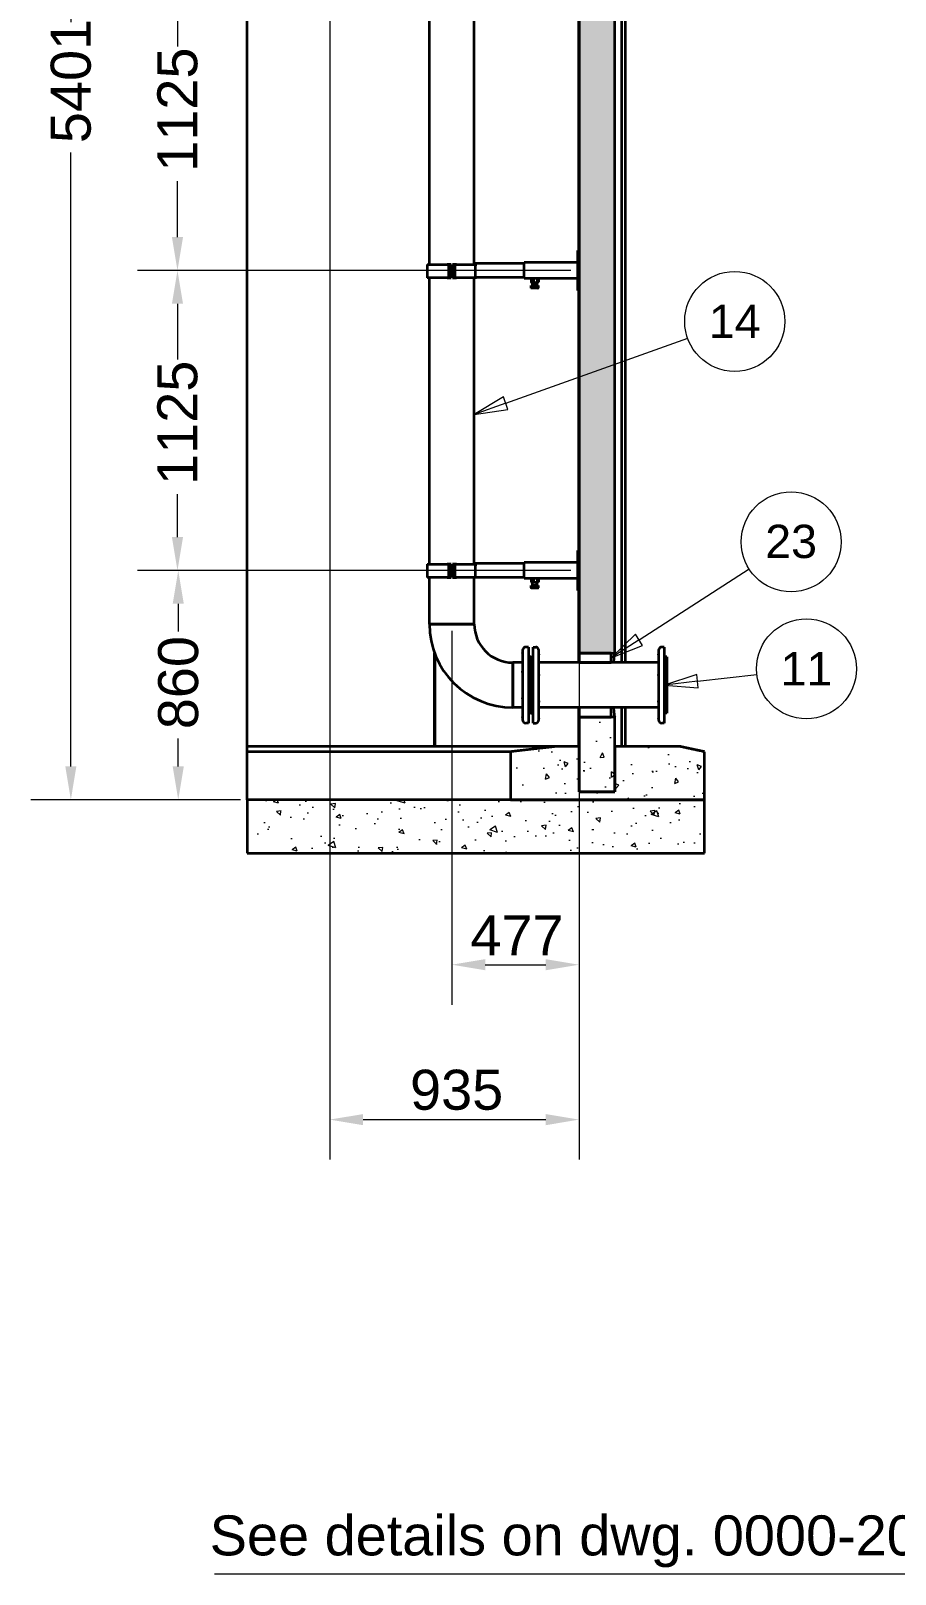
# Model space of a CAD drawing. Header units: millimetres. Extents: x 0 to 42050, y 0 to 29700.
# Drawn here: x 26897 to 30139, y 18083 to 23871 of the extents above; entities that cross this region are included whole.
import ezdxf

# ---------------------------------------------------------------- set-up
doc = ezdxf.new("R2010")
doc.units = ezdxf.units.MM
doc.header["$LTSCALE"] = 50
for name, color, linetype, lineweight in [('Dimension', 7, 'Continuous', 18), ('Hatch', 7, 'Continuous', 18), ('Symbol', 7, 'Continuous', 18), ('Visible', 7, 'Continuous', 35)]:
    doc.layers.add(name, color=color, linetype=linetype, lineweight=lineweight)
doc.styles.add('Note Text', font='arial.ttf')
doc.styles.add('Title', font='arial.ttf')
doc.dimstyles.new('Default - Method 2a$7', dxfattribs={"dimscale": 50, "dimtxt": 3, "dimasz": 2.5, "dimexe": 3, "dimexo": 0.5, "dimgap": 0.7, "dimtad": 0, "dimtoh": 1, "dimdec": 1, "dimrnd": 1e-08, "dimtxsty": 'Title', "dimcen": 0.09, "dimdle": 10, "dimclrd": 256, "dimclre": 256, "dimclrt": 7, "dimazin": 2, "dimtfac": 0.833333, "dimtdec": 1, "dimtmove": 0, "dimatfit": 3, "dimfxl": 1, "dimtolj": 1, "dimlwd": -1, "dimlwe": -1, "dimarcsym": 0})
doc.dimstyles.new('Default - Method 2b', dxfattribs={"dimscale": 50, "dimtxt": 3, "dimasz": 2.5, "dimexe": 3, "dimexo": 0.5, "dimgap": 0.7, "dimtad": 0, "dimtoh": 1, "dimdec": 1, "dimrnd": 1e-08, "dimtxsty": 'Title', "dimcen": 0.09, "dimdle": 10, "dimclrd": 256, "dimclre": 256, "dimclrt": 7, "dimadec": 0, "dimazin": 2, "dimtfac": 0.833333, "dimtdec": 1, "dimtmove": 0, "dimatfit": 3, "dimfxl": 1, "dimtolj": 1, "dimlwd": -1, "dimlwe": -1, "dimarcsym": 0})
pattern_1 = [(91.24937, (0, 0), (156.2886, 114.5929), [20.1873, -222.0602]), (36.24937, (0, 0), (-161.5705, 127.597), [16.1498, -177.6481]), (141.7008, (13.02, 9.55), (-5.2819, 242.1899), [17.1566, -188.7221]), (87.4336, (-35.5, 40.47), (245.3524, 155.907), [30.281, -333.0903]), (137.885, (-15.05, 53.47), (16.271, 363.0067), [25.7348, -283.0833]), (32.4335, (-35.5, 40.47), (16.271, 363.0067), [24.2247, -266.4722]), (62.24937, (-6.38, 48.1), (192.2488, 24.455), [20.1873, -222.0602]), (7.24937, (-6.38, 48.1), (-79.4525, 189.9298), [16.1498, -177.6481]), (112.7008, (9.64, 50.14), (112.7963, 214.38475), [17.1566, -188.7221]), (78.74937, (0, 0), (-56.61782, 69.52575), [0, -175.49482, 0, -180.33977, 0, -178.32105]), (48.74937, (0, 0), (-16.75878, 126.50402), [0, -102.8206, 0, -171.45737, 0, -67.96387]), (8.74937, (-45.13, -39.576), (112.03248, 90.17294), [0, -67.29096, 0, -209.9478, 0, -278.58458]), (358.74937, (-65.37, -57.32), (100.2538, 123.7562), [0, -87.47825, 0, -139.42687, 0, -197.83542])]
pattern_2 = [(56.24934, (0, 0), (-131.9948, 88.1983), [])]

# ---------------------------------------------------------------- blocks, each defined once
blk = doc.blocks.new('*D54')
at = {"layer": 'Defpoints', "color": 0, "transparency": 16777216}
for p in [(27047.1, 26388.5), (27933.8, 26388.5), (27708.9, 20987.5)]:
    blk.add_point(p, dxfattribs=at)
at = {"layer": 'Dimension', "transparency": 16777216}
for p, q in [((27908.8, 26388.5), (26897.1, 26388.5)), ((27047.1, 26263.5), (27047.1, 23904.2)), ((27047.1, 21112.5), (27047.1, 23415.2)), ((27683.9, 20987.5), (26897.1, 20987.5))]:
    blk.add_line(p, q, dxfattribs=at)
for points in [[(27026.3, 26263.5), (27067.9, 26263.5), (27047.1, 26388.5)], [(27026.3, 21112.5), (27067.9, 21112.5), (27047.1, 20987.5)]]:
    blk.add_solid(points, dxfattribs=at)
at = {"layer": 'Dimension', "color": 7, "transparency": 16777216, "insert": (27123.7, 23450.2), "char_height": 150, "attachment_point": 7, "rotation": 90, "style": 'Title'}
blk.add_mtext('\\A1;5401', dxfattribs=at)
blk = doc.blocks.new('Balloon13')
at = {"layer": 'Symbol'}
for p, q in [((583.56, 431.74), (591.82, 437.06)), ((583.29, 432.16), (581.46, 430.39)), ((583.83, 431.32), (583.29, 432.16)), ((583.56, 431.74), (581.46, 430.39)), ((581.46, 430.39), (583.83, 431.32))]:
    blk.add_line(p, q, dxfattribs=at)
at = {"layer": 'Symbol', "flags": 128}
blk.add_lwpolyline([(583.29, 432.16), (581.46, 430.39), (583.83, 431.32), (583.29, 432.16)], dxfattribs=at)
at = {"layer": 'Symbol'}
blk.add_circle((594.97, 439.09), 3.75, dxfattribs=at)
blk.add_solid([(583.29, 432.16), (581.46, 430.39), (583.83, 431.32), (583.29, 432.16)], dxfattribs=at)
at = {"layer": 'Symbol', "insert": (594.97, 439.11), "char_height": 2.5, "attachment_point": 5, "style": 'Note Text'}
blk.add_mtext('23', dxfattribs=at)
blk = doc.blocks.new('Balloon14')
at = {"layer": 'Symbol'}
for p, q in [((587.89, 429.13), (585.46, 428.35)), ((587.94, 428.63), (585.46, 428.35)), ((588, 428.14), (587.89, 429.13)), ((587.94, 428.63), (592.4, 429.14)), ((585.46, 428.35), (588, 428.14))]:
    blk.add_line(p, q, dxfattribs=at)
at = {"layer": 'Symbol', "flags": 128}
blk.add_lwpolyline([(587.89, 429.13), (585.46, 428.35), (588, 428.14), (587.89, 429.13)], dxfattribs=at)
at = {"layer": 'Symbol'}
blk.add_circle((596.12, 429.57), 3.75, dxfattribs=at)
blk.add_solid([(587.89, 429.13), (585.46, 428.35), (588, 428.14), (587.89, 429.13)], dxfattribs=at)
at = {"layer": 'Symbol', "insert": (596.12, 429.57), "char_height": 2.5, "attachment_point": 5, "style": 'Note Text'}
blk.add_mtext('11', dxfattribs=at)
blk = doc.blocks.new('Balloon15')
at = {"layer": 'Symbol'}
for p, q in [((573.56, 449.49), (587.21, 454.37)), ((573.39, 449.96), (571.2, 448.64)), ((573.56, 449.49), (571.2, 448.64)), ((573.72, 449.01), (573.39, 449.96)), ((571.2, 448.64), (573.72, 449.01))]:
    blk.add_line(p, q, dxfattribs=at)
at = {"layer": 'Symbol', "flags": 128}
blk.add_lwpolyline([(573.39, 449.96), (571.2, 448.64), (573.72, 449.01), (573.39, 449.96)], dxfattribs=at)
at = {"layer": 'Symbol'}
blk.add_circle((590.74, 455.63), 3.75, dxfattribs=at)
blk.add_solid([(573.39, 449.96), (571.2, 448.64), (573.72, 449.01), (573.39, 449.96)], dxfattribs=at)
at = {"layer": 'Symbol', "insert": (590.74, 455.63), "char_height": 2.5, "attachment_point": 5, "style": 'Note Text'}
blk.add_mtext('14', dxfattribs=at)
blk = doc.blocks.new('*D59')
at = {"layer": 'Defpoints', "color": 0, "transparency": 16777216}
for p in [(27449.9, 21847.5), (28947, 21847.5), (27708.9, 20987.5)]:
    blk.add_point(p, dxfattribs=at)
at = {"layer": 'Dimension', "transparency": 16777216}
for p, q in [((28922, 21847.5), (27299.9, 21847.5)), ((27449.9, 21722.5), (27449.9, 21618)), ((27449.9, 21112.5), (27449.9, 21216.9)), ((27683.9, 20987.5), (27299.9, 20987.5))]:
    blk.add_line(p, q, dxfattribs=at)
for points in [[(27429, 21722.5), (27470.7, 21722.5), (27449.9, 21847.5)], [(27429, 21112.5), (27470.7, 21112.5), (27449.9, 20987.5)]]:
    blk.add_solid(points, dxfattribs=at)
at = {"layer": 'Dimension', "color": 7, "transparency": 16777216, "insert": (27526.5, 21251.9), "char_height": 150, "attachment_point": 7, "rotation": 90, "style": 'Title'}
blk.add_mtext('\\A1;860', dxfattribs=at)
blk = doc.blocks.new('*D60')
at = {"layer": 'Defpoints', "color": 0, "transparency": 16777216}
for p in [(27447, 22972.5), (28947, 22972.5), (28947, 21847.5)]:
    blk.add_point(p, dxfattribs=at)
at = {"layer": 'Dimension', "transparency": 16777216}
for p, q in [((28922, 22972.5), (27297, 22972.5)), ((27447, 22847.5), (27447, 22638.2)), ((27447, 21972.5), (27447, 22133.2)), ((28922, 21847.5), (27297, 21847.5))]:
    blk.add_line(p, q, dxfattribs=at)
for points in [[(27426.1, 22847.5), (27467.8, 22847.5), (27447, 22972.5)], [(27426.1, 21972.5), (27467.8, 21972.5), (27447, 21847.5)]]:
    blk.add_solid(points, dxfattribs=at)
at = {"layer": 'Dimension', "color": 7, "transparency": 16777216, "insert": (27523.5, 22168.2), "char_height": 150, "attachment_point": 7, "rotation": 90, "style": 'Title'}
blk.add_mtext('\\A1;1125', dxfattribs=at)
blk = doc.blocks.new('*D61')
at = {"layer": 'Defpoints', "color": 0, "transparency": 16777216}
for p in [(27447, 24097.5), (28947, 24097.5), (28947, 22972.5)]:
    blk.add_point(p, dxfattribs=at)
at = {"layer": 'Dimension', "transparency": 16777216}
for p, q in [((28922, 24097.5), (27297, 24097.5)), ((27447, 23972.5), (27447, 23812.6)), ((27447, 23097.5), (27447, 23307.6)), ((28922, 22972.5), (27297, 22972.5))]:
    blk.add_line(p, q, dxfattribs=at)
for points in [[(27426.1, 23972.5), (27467.8, 23972.5), (27447, 24097.5)], [(27426.1, 23097.5), (27467.8, 23097.5), (27447, 22972.5)]]:
    blk.add_solid(points, dxfattribs=at)
at = {"layer": 'Dimension', "color": 7, "transparency": 16777216, "insert": (27523.5, 23342.6), "char_height": 150, "attachment_point": 7, "rotation": 90, "style": 'Title'}
blk.add_mtext('\\A1;1125', dxfattribs=at)
blk = doc.blocks.new('*D64')
at = {"layer": 'Defpoints', "color": 0, "transparency": 16777216}
for p in [(28476, 21646.5), (28953, 21537.5), (28953, 20368.6)]:
    blk.add_point(p, dxfattribs=at)
at = {"layer": 'Dimension', "transparency": 16777216}
for p, q in [((28476, 21621.5), (28476, 20218.6)), ((28953, 21512.5), (28953, 20218.6)), ((28601, 20368.6), (28828, 20368.6))]:
    blk.add_line(p, q, dxfattribs=at)
for points in [[(28601, 20389.4), (28601, 20347.7), (28476, 20368.6)], [(28828, 20389.4), (28828, 20347.7), (28953, 20368.6)]]:
    blk.add_solid(points, dxfattribs=at)
at = {"layer": 'Dimension', "color": 7, "transparency": 16777216, "insert": (28545.7, 20403.6), "char_height": 150, "attachment_point": 7, "style": 'Title'}
blk.add_mtext('\\A1;477', dxfattribs=at)
blk = doc.blocks.new('*D65')
at = {"layer": 'Defpoints', "color": 0, "transparency": 16777216}
for p in [(28018, 26388.5), (28953, 21537.5), (28953, 19787.5)]:
    blk.add_point(p, dxfattribs=at)
at = {"layer": 'Dimension', "transparency": 16777216}
for p, q in [((28018, 26363.5), (28018, 19637.5)), ((28953, 21512.5), (28953, 19637.5)), ((28143, 19787.5), (28828, 19787.5))]:
    blk.add_line(p, q, dxfattribs=at)
for points in [[(28143, 19808.3), (28143, 19766.6), (28018, 19787.5)], [(28828, 19808.3), (28828, 19766.6), (28953, 19787.5)]]:
    blk.add_solid(points, dxfattribs=at)
at = {"layer": 'Dimension', "color": 7, "transparency": 16777216, "insert": (28319.2, 19822.5), "char_height": 150, "attachment_point": 7, "style": 'Title'}
blk.add_mtext('\\A1;935', dxfattribs=at)

msp = doc.modelspace()

# ---------------------------------------------------------------- hatches: boundary and pattern name
at = {"layer": 'Hatch'}
h = msp.add_hatch(dxfattribs=at)
h.set_pattern_fill('AR-CONC', color=256, scale=26.916384, angle=41.249366, style=0)
h.set_pattern_definition(pattern_1)
h.paths.add_polyline_path([(28952.96, 21922.46), (28952.96, 21772.46), (28952.96, 21537.46), (29087.84, 21537.46), (29087.84, 27047.46), (28952.96, 27047.46), (28952.96, 26422.46), (28952.96, 26272.46), (28952.96, 25297.46), (28952.96, 25147.46), (28952.96, 24172.46), (28952.96, 24022.46), (28952.96, 23047.46), (28952.96, 22897.46)])
h = msp.add_hatch(dxfattribs=at)
h.set_pattern_fill('ANSI31', color=256, scale=1270, angle=11.249344, style=0)
h.set_pattern_definition(pattern_2)
h.paths.add_polyline_path([(29072.96, 21501.61), (29072.96, 21537.46), (28952.96, 21537.46), (28952.96, 21501.61)])
h = msp.add_hatch(dxfattribs=at)
h.set_pattern_fill('ANSI31', color=256, scale=1270, angle=11.249344, style=0)
h.set_pattern_definition(pattern_2)
h.paths.add_polyline_path([(29072.96, 21297.46), (29072.96, 21333.31), (28952.96, 21333.31), (28952.96, 21297.46)])
h = msp.add_hatch(dxfattribs=at)
h.set_pattern_fill('AR-CONC', color=256, scale=26.916384, angle=41.249366, style=0)
h.set_pattern_definition(pattern_1)
h.paths.add_polyline_path([(29087.84, 21297.46), (28952.96, 21297.46), (28952.96, 21017.46), (29087.84, 21017.46)])
h = msp.add_hatch(dxfattribs=at)
h.set_pattern_fill('AR-CONC', color=256, scale=26.916384, angle=56.249344, style=0)
h.set_pattern_definition([(106.24934, (0, 0), (121.3044, 151.13864), [20.1873, -222.0602]), (51.24934, (0, 0), (-189.0896, 81.4318), [16.1498, -177.6481]), (156.7008, (10.1, 12.6), (-67.7852, 232.5704), [17.1566, -188.7221]), (102.43354, (-44.76, 29.9), (196.6406, 214.0964), [30.281, -333.0903]), (152.885, (-28.37, 47.75), (-78.2364, 354.8488), [25.7348, -283.0833]), (47.4335, (-44.76, 29.9), (-78.2364, 354.8488), [24.2247, -266.4722]), (77.24934, (-18.62, 44.81), (179.3687, 73.3793), [20.1873, -222.0602]), (22.24934, (-18.62, 44.81), (-125.9026, 162.8943), [16.1498, -177.6481]), (127.7008, (-3.67, 50.93), (53.4661, 236.2736), [17.1566, -188.7221]), (93.74934, (0, 0), (-72.68318, 52.50298), [0, -175.49482, 0, -180.33977, 0, -178.32105]), (63.74934, (0, 0), (-48.92934, 117.85603), [0, -102.8206, 0, -171.45737, 0, -67.96387]), (23.74934, (-33.35, -49.91), (84.87664, 116.09648), [0, -67.29096, 0, -209.9478, 0, -278.58458]), (13.74934, (-48.3, -72.29), (64.80734, 145.48687), [0, -87.47825, 0, -139.42687, 0, -197.8354])])
h.paths.add_polyline_path([(28695.91, 20987.46), (29423.67, 20987.46), (29423.67, 21167.46), (29330.24, 21187.46), (29087.84, 21187.46), (29087.84, 21017.46), (28952.96, 21017.46), (28952.96, 21187.46), (28871.62, 21187.46), (28695.91, 21167.46)])
h = msp.add_hatch(dxfattribs=at)
h.set_pattern_fill('AR-CONC', color=256, scale=26.916384, angle=116.249541, style=0)
h.set_pattern_definition([(166.24954, (0, 0), (-70.2383, 180.6218), [20.1873, -222.0602]), (111.24954, (0, 0), (-165.0664, -123.0411), [16.1498, -177.6481]), (216.701, (-5.85, 15.05), (-235.3047, 57.5807), [17.1566, -188.7221]), (162.43374, (-48.28, -23.8), (-87.0936, 277.3436), [30.281, -333.0903]), (212.8852, (-55.54, -0.7), (-346.4267, 109.6685), [25.7348, -283.0833]), (107.4337, (-48.28, -23.8), (-346.4267, 109.6685), [24.2247, -266.4722]), (137.24954, (-48.12, 6.28), (26.1354, 192.0276), [20.1873, -222.0602]), (82.24954, (-48.12, 6.28), (-204.0218, -27.5884), [16.1498, -177.6481]), (187.701, (-45.94, 22.29), (-177.8864, 164.4392), [17.1566, -188.7221]), (153.74954, (0, 0), (-81.81038, -36.69427), [0, -175.49482, 0, -180.33977, 0, -178.32105]), (123.74954, (0, 0), (-126.53104, 16.55353), [0, -102.8206, 0, -171.45737, 0, -67.96387]), (83.74954, (26.55, -53.834), (-58.10463, 131.55337), [0, -67.29096, 0, -209.9478, 0, -278.58458]), (73.74954, (38.45, -77.97), (-93.5921, 128.8679), [0, -87.47825, 0, -139.42687, 0, -197.8354])])
h.paths.add_polyline_path([(27708.89, 20787.46), (29423.67, 20787.46), (29423.67, 20987.46), (28695.91, 20987.46), (27708.89, 20987.46)])

# ---------------------------------------------------------------- linework, layer by layer
at = {"layer": 'Visible', "color": 9, "true_color": 0xc0c0c0}
for p, q in [((29087.84, 21537.46), (29087.84, 27047.46)), ((29112.96, 21501.61), (29112.96, 27047.46)), ((27708.89, 21187.46), (27708.89, 26747.46)), ((28952.18, 23047.46), (28952.18, 24022.46)), ((28952.96, 24022.46), (28952.96, 23047.46)), ((29125.57, 23987.46), (29125.57, 21501.61)), ((28952.18, 21922.46), (28952.18, 22897.46)), ((28952.96, 22897.46), (28952.96, 21922.46)), ((28952.18, 21501.61), (28952.18, 21772.46)), ((28952.96, 21772.46), (28952.96, 21537.46)), ((28411.52, 21187.46), (28411.52, 21537.11)), ((28952.96, 21537.46), (29087.84, 21537.46)), ((28413.82, 21187.46), (28413.82, 21531.13)), ((28952.18, 21187.46), (28952.18, 21333.31)), ((29112.96, 21187.46), (29112.96, 21333.31)), ((29125.57, 21333.31), (29125.57, 21187.46)), ((29087.84, 21297.46), (28952.96, 21297.46)), ((28952.96, 21297.46), (28952.96, 21017.46)), ((29087.84, 21017.46), (29087.84, 21297.46)), ((28871.62, 21187.46), (27708.89, 21187.46)), ((28952.96, 21187.46), (28871.62, 21187.46)), ((28952.96, 21017.46), (28952.96, 21187.46)), ((29330.24, 21187.46), (29087.84, 21187.46)), ((29087.84, 21187.46), (29087.84, 21017.46)), ((27708.89, 20987.46), (27708.89, 21167.46)), ((28695.91, 21167.46), (27708.89, 21167.46)), ((28695.91, 21167.46), (28695.91, 20987.46)), ((29423.67, 20987.46), (29423.67, 21167.46)), ((28952.96, 21017.46), (29087.84, 21017.46)), ((29087.84, 21017.46), (28952.96, 21017.46)), ((29423.67, 20987.46), (27708.89, 20987.46)), ((27708.89, 20987.46), (27708.89, 20787.46)), ((28695.91, 20987.46), (29423.67, 20987.46)), ((29423.67, 20787.46), (29423.67, 20987.46)), ((27708.89, 20787.46), (29423.67, 20787.46))]:
    msp.add_line(p, q, dxfattribs=at)
at = {"layer": 'Visible'}
for p, q in [((28391.81, 22995.46), (28391.81, 24070.46)), ((28560.11, 22995.46), (28560.11, 24070.46)), ((28946.96, 23047.46), (28946.96, 22897.46)), ((28952.96, 23047.46), (28946.96, 23047.46)), ((28952.96, 23047.46), (28952.96, 22897.46)), ((28383.81, 22995.46), (28458.48, 22995.46)), ((28383.81, 22995.46), (28383.81, 22945.46)), ((28464.96, 22995.46), (28458.48, 22995.46)), ((28464.96, 22945.46), (28464.96, 22995.46)), ((28472.96, 22995.46), (28464.96, 22995.46)), ((28472.96, 22995.46), (28472.96, 22945.46)), ((28486.96, 22995.46), (28478.96, 22995.46)), ((28478.96, 22945.46), (28478.96, 22995.46)), ((28486.96, 22995.46), (28486.96, 22945.46)), ((28493.44, 22995.46), (28486.96, 22995.46)), ((28493.44, 22995.46), (28565.32, 22995.46)), ((28565.32, 22999.46), (28746.96, 22999.46)), ((28565.32, 22999.46), (28565.32, 22989.96)), ((28565.32, 22946.46), (28565.32, 22989.96)), ((28946.96, 23002.46), (28746.96, 23002.46)), ((28746.96, 23002.46), (28746.96, 23000.46)), ((28746.96, 22944.46), (28746.96, 23000.46)), ((28458.48, 22945.46), (28383.81, 22945.46)), ((28391.81, 21870.46), (28391.81, 22945.46)), ((28458.48, 22945.46), (28464.96, 22945.46)), ((28464.96, 22945.46), (28472.96, 22945.46)), ((28478.96, 22945.46), (28486.96, 22945.46)), ((28486.96, 22945.46), (28493.44, 22945.46)), ((28568.11, 22945.46), (28493.44, 22945.46)), ((28560.11, 21870.46), (28560.11, 22945.46)), ((28746.96, 22946.46), (28565.32, 22946.46)), ((28568.11, 22946.46), (28568.11, 22945.46)), ((28746.96, 22944.46), (28746.96, 22942.46)), ((28946.96, 22942.46), (28746.96, 22942.46)), ((28773.28, 22941.78), (28773.28, 22928.63)), ((28774.96, 22942.46), (28774.11, 22942.15)), ((28774.96, 22927.96), (28774.11, 22928.26)), ((28774.96, 22927.96), (28777.65, 22927.96)), ((28777.65, 22927.96), (28788.86, 22927.96)), ((28778.96, 22916.46), (28778.96, 22927.96)), ((28782.02, 22941.78), (28782.02, 22928.63)), ((28788.86, 22927.96), (28798.17, 22927.96)), ((28794.96, 22916.46), (28794.96, 22927.96)), ((28795.7, 22941.78), (28795.7, 22928.63)), ((28798.17, 22927.96), (28798.96, 22927.96)), ((28798.96, 22942.46), (28799.8, 22942.15)), ((28798.96, 22927.96), (28799.8, 22928.26)), ((28800.64, 22941.78), (28800.64, 22928.63)), ((28773.25, 22907.13), (28773.25, 22915.66)), ((28773.25, 22915.66), (28775.8, 22915.66)), ((28774.96, 22906.46), (28774.05, 22906.79)), ((28798.96, 22916.46), (28774.96, 22916.46)), ((28774.96, 22915.66), (28774.96, 22916.46)), ((28775.8, 22906.46), (28774.96, 22906.46)), ((28775.8, 22915.66), (28778.36, 22915.66)), ((28785.21, 22906.46), (28775.8, 22906.46)), ((28778.36, 22915.66), (28785.21, 22915.66)), ((28778.36, 22907.13), (28778.36, 22915.66)), ((28785.21, 22915.66), (28792.07, 22915.66)), ((28796.37, 22906.46), (28785.21, 22906.46)), ((28792.07, 22907.13), (28792.07, 22915.66)), ((28792.07, 22915.66), (28796.37, 22915.66)), ((28796.37, 22915.66), (28800.67, 22915.66)), ((28798.96, 22906.46), (28796.37, 22906.46)), ((28798.96, 22915.66), (28798.96, 22916.46)), ((28798.96, 22906.46), (28799.87, 22906.79)), ((28800.67, 22907.13), (28800.67, 22915.66)), ((28952.96, 22897.46), (28946.96, 22897.46)), ((28946.96, 21922.46), (28946.96, 21772.46)), ((28952.96, 21922.46), (28946.96, 21922.46)), ((28952.96, 21922.46), (28952.96, 21772.46)), ((28383.81, 21870.46), (28458.48, 21870.46)), ((28383.81, 21870.46), (28383.81, 21820.46)), ((28464.96, 21870.46), (28458.48, 21870.46)), ((28464.96, 21820.46), (28464.96, 21870.46)), ((28472.96, 21870.46), (28464.96, 21870.46)), ((28472.96, 21870.46), (28472.96, 21820.46)), ((28486.96, 21870.46), (28478.96, 21870.46)), ((28478.96, 21820.46), (28478.96, 21870.46)), ((28486.96, 21870.46), (28486.96, 21820.46)), ((28493.44, 21870.46), (28486.96, 21870.46)), ((28493.44, 21870.46), (28565.32, 21870.46)), ((28565.32, 21874.46), (28746.96, 21874.46)), ((28565.32, 21874.46), (28565.32, 21864.96)), ((28565.32, 21821.46), (28565.32, 21864.96)), ((28946.96, 21877.46), (28746.96, 21877.46)), ((28746.96, 21877.46), (28746.96, 21875.46)), ((28746.96, 21819.46), (28746.96, 21875.46)), ((28458.48, 21820.46), (28383.81, 21820.46)), ((28391.81, 21646.46), (28391.81, 21820.46)), ((28458.48, 21820.46), (28464.96, 21820.46)), ((28464.96, 21820.46), (28472.96, 21820.46)), ((28478.96, 21820.46), (28486.96, 21820.46)), ((28486.96, 21820.46), (28493.44, 21820.46)), ((28568.11, 21820.46), (28493.44, 21820.46)), ((28560.11, 21646.46), (28560.11, 21820.46)), ((28746.96, 21821.46), (28565.32, 21821.46)), ((28568.11, 21821.46), (28568.11, 21820.46)), ((28746.96, 21819.46), (28746.96, 21817.46)), ((28946.96, 21817.46), (28746.96, 21817.46)), ((28773.25, 21782.13), (28773.25, 21790.66)), ((28773.25, 21790.66), (28775.8, 21790.66)), ((28773.28, 21816.78), (28773.28, 21803.63)), ((28774.96, 21781.46), (28774.05, 21781.79)), ((28774.96, 21817.46), (28774.11, 21817.15)), ((28774.96, 21802.96), (28774.11, 21803.26)), ((28774.96, 21802.96), (28777.65, 21802.96)), ((28798.96, 21791.46), (28774.96, 21791.46)), ((28774.96, 21790.66), (28774.96, 21791.46)), ((28775.8, 21781.46), (28774.96, 21781.46)), ((28775.8, 21790.66), (28778.36, 21790.66)), ((28785.21, 21781.46), (28775.8, 21781.46)), ((28777.65, 21802.96), (28788.86, 21802.96)), ((28778.36, 21790.66), (28785.21, 21790.66)), ((28778.36, 21782.13), (28778.36, 21790.66)), ((28778.96, 21791.46), (28778.96, 21802.96)), ((28782.02, 21816.78), (28782.02, 21803.63)), ((28785.21, 21790.66), (28792.07, 21790.66)), ((28796.37, 21781.46), (28785.21, 21781.46)), ((28788.86, 21802.96), (28798.17, 21802.96)), ((28792.07, 21782.13), (28792.07, 21790.66)), ((28792.07, 21790.66), (28796.37, 21790.66)), ((28794.96, 21791.46), (28794.96, 21802.96)), ((28795.7, 21816.78), (28795.7, 21803.63)), ((28796.37, 21790.66), (28800.67, 21790.66)), ((28798.96, 21781.46), (28796.37, 21781.46)), ((28798.17, 21802.96), (28798.96, 21802.96)), ((28798.96, 21817.46), (28799.8, 21817.15)), ((28798.96, 21802.96), (28799.8, 21803.26)), ((28798.96, 21790.66), (28798.96, 21791.46)), ((28798.96, 21781.46), (28799.87, 21781.79)), ((28800.64, 21816.78), (28800.64, 21803.63)), ((28800.67, 21782.13), (28800.67, 21790.66)), ((28952.96, 21772.46), (28946.96, 21772.46)), ((28560.11, 21646.46), (28391.81, 21646.46)), ((28391.81, 21646.46), (28560.11, 21646.46)), ((28741.46, 21547.96), (28741.46, 21538.92)), ((28741.46, 21537.08), (28741.46, 21538.92)), ((28741.46, 21537.08), (28741.46, 21469.61)), ((28762.96, 21559.96), (28753.46, 21559.96)), ((28762.96, 21559.96), (28762.96, 21274.96)), ((28780.96, 21274.96), (28780.96, 21559.96)), ((28780.96, 21559.96), (28790.46, 21559.96)), ((28802.46, 21533.52), (28802.46, 21547.96)), ((29072.96, 21537.46), (28952.96, 21537.46)), ((28952.96, 21537.46), (28952.96, 21501.61)), ((29072.96, 21501.61), (29072.96, 21537.46)), ((29251.46, 21547.96), (29251.46, 21533.52)), ((29272.96, 21559.96), (29263.46, 21559.96)), ((29272.96, 21559.96), (29272.96, 21274.96)), ((28704.96, 21501.61), (28704.96, 21333.31)), ((28741.46, 21501.61), (28704.96, 21501.61)), ((28704.96, 21333.31), (28704.96, 21501.61)), ((28768.96, 21523.46), (28768.96, 21311.46)), ((28771.96, 21523.46), (28768.96, 21523.46)), ((28771.96, 21311.46), (28771.96, 21523.46)), ((28771.96, 21523.46), (28774.96, 21523.46)), ((28771.96, 21523.46), (28771.96, 21311.46)), ((28774.96, 21311.46), (28774.96, 21523.46)), ((28802.46, 21533.52), (28802.46, 21531.24)), ((28802.46, 21457.34), (28802.46, 21531.24)), ((29251.46, 21501.61), (28802.46, 21501.61)), ((28952.96, 21501.61), (29072.96, 21501.61)), ((29251.46, 21531.24), (29251.46, 21533.52)), ((29251.46, 21531.24), (29251.46, 21457.34)), ((29278.96, 21523.46), (29278.96, 21311.46)), ((29281.96, 21523.46), (29278.96, 21523.46)), ((29281.96, 21523.46), (29281.96, 21311.46)), ((28741.46, 21465.17), (28741.46, 21469.61)), ((28741.46, 21465.17), (28741.46, 21369.75)), ((28802.46, 21457.34), (28802.46, 21452.73)), ((28802.46, 21357.79), (28802.46, 21452.73)), ((29251.46, 21452.73), (29251.46, 21457.34)), ((29251.46, 21452.73), (29251.46, 21357.79)), ((28741.46, 21365.3), (28741.46, 21369.75)), ((28741.46, 21365.3), (28741.46, 21297.83)), ((28741.46, 21333.31), (28704.96, 21333.31)), ((28771.96, 21311.46), (28768.96, 21311.46)), ((28771.96, 21311.46), (28774.96, 21311.46)), ((28802.46, 21357.79), (28802.46, 21353.56)), ((28802.46, 21293.2), (28802.46, 21353.56)), ((29251.46, 21333.31), (28802.46, 21333.31)), ((29072.96, 21333.31), (28952.96, 21333.31)), ((28952.96, 21333.31), (28952.96, 21297.46)), ((29072.96, 21297.46), (29072.96, 21333.31)), ((29251.46, 21353.56), (29251.46, 21357.79)), ((29251.46, 21353.56), (29251.46, 21293.2)), ((29281.96, 21311.46), (29278.96, 21311.46)), ((28741.46, 21295.99), (28741.46, 21297.83)), ((28741.46, 21295.99), (28741.46, 21286.96)), ((28762.96, 21274.96), (28753.46, 21274.96)), ((28780.96, 21274.96), (28790.46, 21274.96)), ((28802.46, 21293.2), (28802.46, 21291.82)), ((28802.46, 21286.96), (28802.46, 21291.82)), ((28952.96, 21297.46), (29072.96, 21297.46)), ((29251.46, 21291.82), (29251.46, 21293.2)), ((29251.46, 21291.82), (29251.46, 21286.96)), ((29272.96, 21274.96), (29263.46, 21274.96))]:
    msp.add_line(p, q, dxfattribs=at)
for centre, radius, start, end in [((28704.96, 21646.46), 313.15, 180, 270), ((28704.96, 21646.46), 144.85, 180, 270), ((28753.46, 21547.96), 12, 90, 180), ((28790.46, 21547.96), 12, 0, 90), ((29263.46, 21547.96), 12, 90, 180), ((28757.96, 21508.46), 11, 0, 62.964308), ((28785.96, 21508.46), 11, 117.035692, 180), ((29267.96, 21508.46), 11, 0, 62.964308), ((28757.96, 21326.46), 11, 297.035692, 0), ((28785.96, 21326.46), 11, 180, 242.964308), ((29267.96, 21326.46), 11, 297.035692, 0), ((28753.46, 21286.96), 12, 180, 270), ((28790.46, 21286.96), 12, 270, 0), ((29263.46, 21286.96), 12, 180, 270)]:
    msp.add_arc(centre, radius, start, end, dxfattribs=at)
at = {"layer": 'Visible', "color": 9, "true_color": 0xc0c0c0}
for start_param, end_param in [(3.1415927, 3.9352396), (5.4895383, 6.2831853)]:
    msp.add_ellipse((29087.84, 21417.46), major_axis=(0, -120), ratio=0.0573097, start_param=start_param, end_param=end_param, dxfattribs=at)
at = {"layer": 'Visible'}
for points, weights in [([(28777.65, 22942.46), (28775.62, 22942.46), (28773.28, 22941.78)], [1, 1.11576506476, 1.15554960661]), ([(28773.28, 22941.78), (28773.71, 22942), (28774.11, 22942.15)], [1.15554960661, 1.14219616442, 1.12028299319]), ([(28773.28, 22928.63), (28775.62, 22927.96), (28777.65, 22927.96)], [1.15554960661, 1.11576506476, 1]), ([(28774.11, 22928.26), (28773.71, 22928.41), (28773.28, 22928.63)], [1.12028299319, 1.14219616442, 1.15554960661]), ([(28782.02, 22941.78), (28779.67, 22942.46), (28777.65, 22942.46)], [1.15554960661, 1.11576506476, 1]), ([(28777.65, 22927.96), (28779.67, 22927.96), (28782.02, 22928.63)], [1, 1.11576506476, 1.15554960661]), ([(28788.86, 22942.46), (28785.68, 22942.46), (28782.02, 22941.78)], [1, 1.11576506476, 1.15554960661]), ([(28782.02, 22928.63), (28785.68, 22927.96), (28788.86, 22927.96)], [1.15554960661, 1.11576506476, 1]), ([(28795.7, 22941.78), (28792.03, 22942.46), (28788.86, 22942.46)], [1.15554960661, 1.11576506476, 1]), ([(28788.86, 22927.96), (28792.03, 22927.96), (28795.7, 22928.63)], [1, 1.11576506476, 1.15554960661]), ([(28798.17, 22942.46), (28797.02, 22942.46), (28795.7, 22941.78)], [1, 1.11576506476, 1.15554960661]), ([(28795.7, 22928.63), (28797.02, 22927.96), (28798.17, 22927.96)], [1.15554960661, 1.11576506476, 1]), ([(28800.64, 22941.78), (28799.32, 22942.46), (28798.17, 22942.46)], [1.15554960661, 1.11576506476, 1]), ([(28798.17, 22927.96), (28799.32, 22927.96), (28800.64, 22928.63)], [1, 1.11576506476, 1.15554960661]), ([(28775.8, 22906.46), (28774.62, 22906.46), (28773.25, 22907.13)], [1, 1.04818815859, 1.01981541865]), ([(28778.36, 22907.13), (28776.99, 22906.46), (28775.8, 22906.46)], [1.01981541865, 1.04818815859, 1]), ([(28785.21, 22906.46), (28782.03, 22906.46), (28778.36, 22907.13)], [1, 1.04818815859, 1.01981541865]), ([(28792.07, 22907.13), (28788.4, 22906.46), (28785.21, 22906.46)], [1.01981541865, 1.04818815859, 1]), ([(28796.37, 22906.46), (28794.37, 22906.46), (28792.07, 22907.13)], [1, 1.04818815859, 1.01981541865]), ([(28800.67, 22907.13), (28798.36, 22906.46), (28796.37, 22906.46)], [1.01981541865, 1.04818815859, 1]), ([(28799.87, 22906.79), (28800.25, 22906.93), (28800.67, 22907.13)], [1.02990731041, 1.02822168758, 1.01981541865]), ([(28775.8, 21781.46), (28774.62, 21781.46), (28773.25, 21782.13)], [1, 1.04818815859, 1.01981541865]), ([(28777.65, 21817.46), (28775.62, 21817.46), (28773.28, 21816.78)], [1, 1.11576506476, 1.15554960661]), ([(28773.28, 21816.78), (28773.71, 21817), (28774.11, 21817.15)], [1.15554960661, 1.14219616442, 1.12028299319]), ([(28773.28, 21803.63), (28775.62, 21802.96), (28777.65, 21802.96)], [1.15554960661, 1.11576506476, 1]), ([(28774.11, 21803.26), (28773.71, 21803.41), (28773.28, 21803.63)], [1.12028299319, 1.14219616442, 1.15554960661]), ([(28778.36, 21782.13), (28776.99, 21781.46), (28775.8, 21781.46)], [1.01981541865, 1.04818815859, 1]), ([(28782.02, 21816.78), (28779.67, 21817.46), (28777.65, 21817.46)], [1.15554960661, 1.11576506476, 1]), ([(28777.65, 21802.96), (28779.67, 21802.96), (28782.02, 21803.63)], [1, 1.11576506476, 1.15554960661]), ([(28785.21, 21781.46), (28782.03, 21781.46), (28778.36, 21782.13)], [1, 1.04818815859, 1.01981541865]), ([(28788.86, 21817.46), (28785.68, 21817.46), (28782.02, 21816.78)], [1, 1.11576506476, 1.15554960661]), ([(28782.02, 21803.63), (28785.68, 21802.96), (28788.86, 21802.96)], [1.15554960661, 1.11576506476, 1]), ([(28792.07, 21782.13), (28788.4, 21781.46), (28785.21, 21781.46)], [1.01981541865, 1.04818815859, 1]), ([(28795.7, 21816.78), (28792.03, 21817.46), (28788.86, 21817.46)], [1.15554960661, 1.11576506476, 1]), ([(28788.86, 21802.96), (28792.03, 21802.96), (28795.7, 21803.63)], [1, 1.11576506476, 1.15554960661]), ([(28796.37, 21781.46), (28794.37, 21781.46), (28792.07, 21782.13)], [1, 1.04818815859, 1.01981541865]), ([(28798.17, 21817.46), (28797.02, 21817.46), (28795.7, 21816.78)], [1, 1.11576506476, 1.15554960661]), ([(28795.7, 21803.63), (28797.02, 21802.96), (28798.17, 21802.96)], [1.15554960661, 1.11576506476, 1]), ([(28800.67, 21782.13), (28798.36, 21781.46), (28796.37, 21781.46)], [1.01981541865, 1.04818815859, 1]), ([(28800.64, 21816.78), (28799.32, 21817.46), (28798.17, 21817.46)], [1.15554960661, 1.11576506476, 1]), ([(28798.17, 21802.96), (28799.32, 21802.96), (28800.64, 21803.63)], [1, 1.11576506476, 1.15554960661]), ([(28799.87, 21781.79), (28800.25, 21781.93), (28800.67, 21782.13)], [1.02990731041, 1.02822168758, 1.01981541865])]:
    msp.add_rational_spline(points, weights, degree=2, dxfattribs=at)
for points in [[(28741.46, 21538.92), (28741.46, 21538.87), (28741.46, 21538.8), (28741.46, 21538.49), (28741.46, 21538.14), (28741.46, 21537.5), (28741.46, 21537.3), (28741.46, 21537.08)], [(28802.46, 21531.24), (28802.46, 21531.45), (28802.46, 21531.65), (28802.46, 21532.38), (28802.46, 21532.83), (28802.46, 21533.3), (28802.46, 21533.42), (28802.46, 21533.52)], [(29251.46, 21533.52), (29251.46, 21533.44), (29251.46, 21533.34), (29251.46, 21532.9), (29251.46, 21532.47), (29251.46, 21531.72), (29251.46, 21531.49), (29251.46, 21531.24)], [(28741.46, 21469.61), (28741.46, 21469.35), (28741.46, 21469.08), (28741.46, 21468.01), (28741.46, 21467.16), (28741.46, 21465.91), (28741.46, 21465.54), (28741.46, 21465.17)], [(28802.46, 21452.73), (28802.46, 21453.05), (28802.46, 21453.37), (28802.46, 21454.6), (28802.46, 21455.48), (28802.46, 21456.67), (28802.46, 21457.01), (28802.46, 21457.34)], [(29251.46, 21457.34), (29251.46, 21457.06), (29251.46, 21456.78), (29251.46, 21455.65), (29251.46, 21454.76), (29251.46, 21453.48), (29251.46, 21453.11), (29251.46, 21452.73)], [(28741.46, 21369.75), (28741.46, 21369.43), (28741.46, 21369.12), (28741.46, 21367.92), (28741.46, 21367.06), (28741.46, 21365.93), (28741.46, 21365.61), (28741.46, 21365.3)], [(28802.46, 21353.56), (28802.46, 21353.8), (28802.46, 21354.05), (28802.46, 21355.05), (28802.46, 21355.86), (28802.46, 21357.07), (28802.46, 21357.43), (28802.46, 21357.79)], [(29251.46, 21357.79), (29251.46, 21357.49), (29251.46, 21357.18), (29251.46, 21356.02), (29251.46, 21355.2), (29251.46, 21354.14), (29251.46, 21353.84), (29251.46, 21353.56)], [(28741.46, 21297.83), (28741.46, 21297.65), (28741.46, 21297.47), (28741.46, 21296.85), (28741.46, 21296.49), (28741.46, 21296.14), (28741.46, 21296.05), (28741.46, 21295.99)], [(28802.46, 21291.82), (28802.46, 21291.84), (28802.46, 21291.87), (28802.46, 21292.06), (28802.46, 21292.32), (28802.46, 21292.84), (28802.46, 21293.01), (28802.46, 21293.2)], [(29251.46, 21293.2), (29251.46, 21293.04), (29251.46, 21292.9), (29251.46, 21292.38), (29251.46, 21292.11), (29251.46, 21291.89), (29251.46, 21291.84), (29251.46, 21291.82)]]:
    msp.add_open_spline(points, degree=3, knots=[-2.19527918, -2.19527918, -2.19527918, -2.19527918, -2.09934923, -2.09934923, -1.8229843, -1.8229843, -1.70977025, -1.70977025, -1.70977025, -1.70977025], dxfattribs=at)
at = {"layer": 'Visible', "color": 9, "true_color": 0xc0c0c0}
for points, weights in [([(27708.89, 21167.46), (27708.89, 21177.03), (27708.89, 21187.46)], [1, 1.00023970436, 1]), ([(28871.62, 21187.46), (28782.78, 21177.34), (28695.91, 21167.46)], [1, 1.00006372373, 1]), ([(29423.67, 21167.46), (29376.69, 21177.51), (29330.24, 21187.46)], [1, 1.0000155606, 1])]:
    msp.add_rational_spline(points, weights, degree=2, dxfattribs=at)

# ---------------------------------------------------------------- block references
at = {"layer": 'Symbol', "xscale": 50, "yscale": 50, "zscale": 50}
for name in ['Balloon15', 'Balloon13', 'Balloon14']:
    msp.add_blockref(name, (0, 0), dxfattribs=at)

# ---------------------------------------------------------------- texts
at = {"layer": 'Symbol', "color": 7, "insert": (30759.56, 18107.69), "char_height": 150, "width": 3191.273, "attachment_point": 9, "style": 'Title'}
msp.add_mtext('\\fArial|b0|i0;See details on dwg. 0000-201-003', dxfattribs=at)

# ---------------------------------------------------------------- dimensions: what is measured, and where the dimension line sits
at = {"layer": 'Dimension'}
for base, p1, p2, angle, override, picture, middle in [((27047.11, 26388.46), (27708.89, 20987.46), (27933.81, 26388.46), 90, {"dimgap": 0.7, "dimtoh": 0, "dimdec": 0, "dimtol": 0, "dimlim": 0, "dimtp": 0, "dimtm": 0, "dimtdec": 0, "dimtofl": 0, "dimatfit": 1}, '*D54', (27047.11, 23659.65)), ((28952.96, 19787.46), (28017.96, 26388.46), (28952.96, 21537.46), 180, {"dimgap": 0.7, "dimtad": 1, "dimtoh": 0, "dimdec": 1, "dimtol": 0, "dimlim": 0, "dimtp": 0, "dimtm": 0, "dimtdec": 1, "dimtofl": 0, "dimatfit": 1}, '*D65', (28485.46, 19787.46)), ((27446.96, 24097.46), (28946.96, 22972.46), (28946.96, 24097.46), 90, {"dimgap": 0.7, "dimtoh": 0, "dimdec": 1, "dimtol": 0, "dimlim": 0, "dimtp": 0, "dimtm": 0, "dimtdec": 1, "dimtofl": 0, "dimatfit": 1}, '*D61', (27446.96, 23560.13)), ((27446.96, 22972.46), (28946.96, 21847.46), (28946.96, 22972.46), 90, {"dimgap": 0.7, "dimtoh": 0, "dimdec": 1, "dimtol": 0, "dimlim": 0, "dimtp": 0, "dimtm": 0, "dimtdec": 1, "dimtofl": 0, "dimatfit": 1}, '*D60', (27446.96, 22385.68)), ((27449.87, 21847.46), (27708.89, 20987.46), (28946.96, 21847.46), 90, {"dimgap": 0.7, "dimtoh": 0, "dimdec": 1, "dimtol": 0, "dimlim": 0, "dimtp": 0, "dimtm": 0, "dimtdec": 1, "dimtofl": 0, "dimatfit": 1}, '*D59', (27449.87, 21417.46)), ((28952.96, 20368.56), (28475.96, 21646.46), (28952.96, 21537.46), 180, {"dimgap": 0.7, "dimtad": 1, "dimtoh": 0, "dimdec": 1, "dimtol": 0, "dimlim": 0, "dimtp": 0, "dimtm": 0, "dimtdec": 1, "dimtofl": 0, "dimatfit": 1}, '*D64', (28714.46, 20368.56))]:
    dim = msp.add_linear_dim(base=base, p1=p1, p2=p2, angle=angle, dimstyle='Default - Method 2b', override=override, dxfattribs=at)
    dim.commit()
    dim.dimension.update_dxf_attribs({"geometry": picture, "text_midpoint": middle, "dimtype": 160})

# ---------------------------------------------------------------- leaders
at = {"layer": 'Symbol', "annotation_type": 0, "has_hookline": 1, "hookline_direction": 1, "text_width": 3173.23}
msp.add_leader([(31917.35, 18204.36), (30759.56, 18082.69)], dimstyle='Default - Method 2a$7', override={"dimgap": 0, "dimtad": 1}, dxfattribs=at)

doc.saveas('drawing.dxf')
